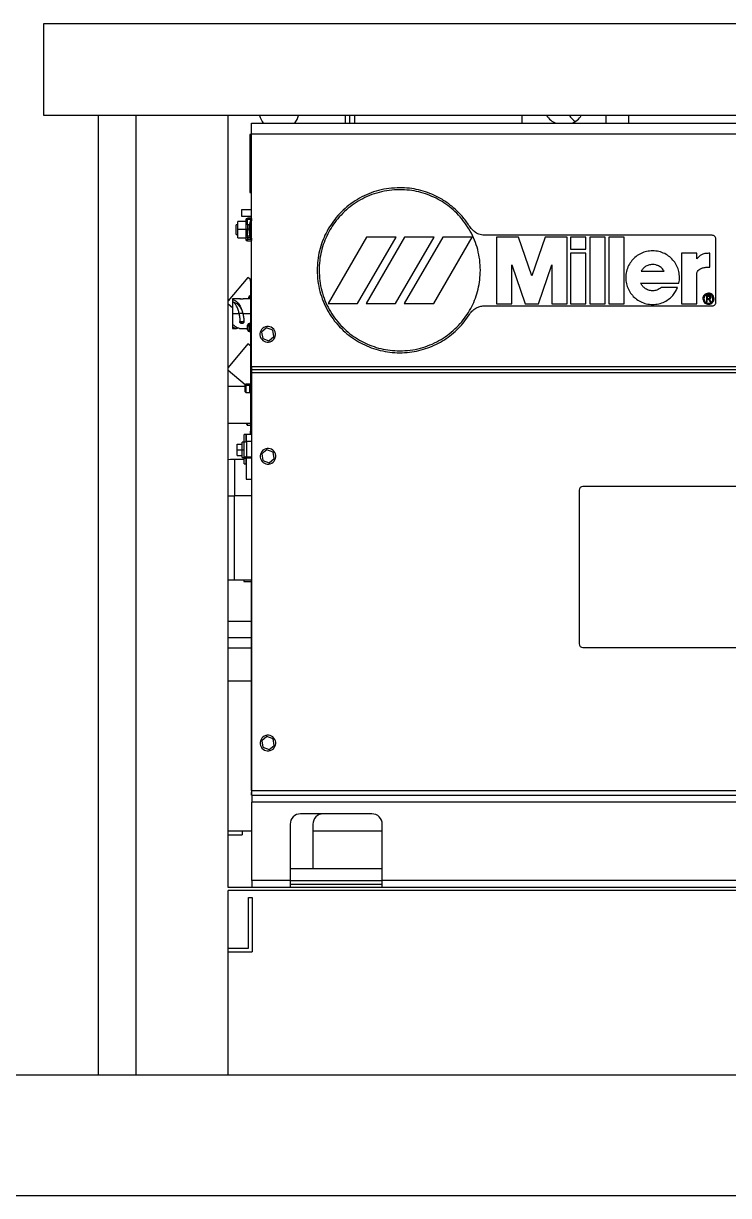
# Model space of a CAD drawing. Header units: millimetres. Extents: x -13464 to 9471, y -517 to 17126.
# Drawn here: x -10531 to -9948, y 2823 to 3793 of the extents above; entities that cross this region are included whole.
import ezdxf

# ---------------------------------------------------------------- set-up
doc = ezdxf.new("R2010")
doc.units = ezdxf.units.MM

msp = doc.modelspace()

# ---------------------------------------------------------------- linework, layer by layer
at = {"color": 7, "linetype": 'Continuous', "lineweight": 25}
for p, q in [((-10514.3, 3792.65), (-9599.9, 3792.65)), ((-10514.3, 3716.45), (-10514.3, 3792.65)), ((-9599.9, 3716.45), (-10514.3, 3716.45)), ((-10469.3, 3716.45), (-10469.3, 2922.7)), ((-10438.1, 2922.7), (-10438.1, 3716.45)), ((-10361.9, 3077.76), (-10361.9, 3716.45)), ((-10264.93, 3710.06), (-10264.93, 3716.45)), ((-10261.13, 3710.06), (-10261.13, 3716.45)), ((-10257.13, 3710.06), (-10257.13, 3716.45)), ((-10119.07, 3716.45), (-10119.07, 3710.06)), ((-10049.22, 3710.06), (-10049.22, 3716.45)), ((-10030.44, 3710.06), (-10030.44, 3716.45)), ((-10342.54, 3710.06), (-9776.45, 3710.06)), ((-10342.54, 3701.42), (-10342.54, 3710.06)), ((-10342.54, 3700.8), (-10343.83, 3700.8)), ((-10343.83, 3700.8), (-10343.83, 3652.8)), ((-10342.54, 3508.38), (-10342.54, 3701.42)), ((-10342.54, 3701.42), (-9776.45, 3701.42)), ((-10343.83, 3652.8), (-10342.54, 3652.8)), ((-10342.54, 3638.3), (-10350.83, 3638.3)), ((-10350.83, 3638.3), (-10350.83, 3633.3)), ((-10347.12, 3628.82), (-10353.93, 3628.82)), ((-10353.93, 3622.05), (-10353.93, 3628.82)), ((-10350.83, 3633.3), (-10342.54, 3633.3)), ((-10345.98, 3631), (-10347.12, 3631)), ((-10347.12, 3615.61), (-10347.12, 3631)), ((-10342.81, 3631.53), (-10345.98, 3631.53)), ((-10345.98, 3631.53), (-10345.98, 3630.57)), ((-10345.98, 3630.57), (-10342.97, 3630.57)), ((-10345.98, 3626.01), (-10345.98, 3630.57)), ((-10342.61, 3629.18), (-10342.86, 3629.18)), ((-10342.86, 3627.09), (-10342.86, 3629.18)), ((-10342.81, 3630.94), (-10342.81, 3631.53)), ((-10342.78, 3631), (-10342.81, 3631)), ((-10342.7, 3631.17), (-10342.7, 3629.18)), ((-10342.54, 3631.17), (-10342.7, 3631.17)), ((-10353.93, 3626.11), (-10355.2, 3626.11)), ((-10355.2, 3617.98), (-10355.2, 3626.11)), ((-10355.2, 3617.98), (-10353.93, 3617.98)), ((-10353.93, 3615.28), (-10353.93, 3622.05)), ((-10347.12, 3622.05), (-10353.93, 3622.05)), ((-10344.39, 3626.01), (-10345.98, 3626.01)), ((-10345.98, 3626.01), (-10345.98, 3622.64)), ((-10345.98, 3622.64), (-10344.75, 3622.64)), ((-10345.98, 3616.52), (-10345.98, 3622.64)), ((-10342.86, 3614.91), (-10342.86, 3627.09)), ((-10342.61, 3627.09), (-10342.86, 3627.09)), ((-10353.93, 3615.28), (-10347.12, 3615.28)), ((-10345.98, 3615.61), (-10347.12, 3615.61)), ((-10347.12, 3613.09), (-10347.12, 3615.61)), ((-10347.12, 3613.09), (-10345.98, 3613.09)), ((-10344.03, 3616.52), (-10345.98, 3616.52)), ((-10345.98, 3616.52), (-10345.98, 3615.2)), ((-10345.98, 3615.2), (-10345.98, 3614.11)), ((-10343.62, 3615.2), (-10345.98, 3615.2)), ((-10345.98, 3614.11), (-10343.22, 3614.11)), ((-10345.98, 3612.56), (-10345.98, 3614.11)), ((-10342.81, 3612.56), (-10345.98, 3612.56)), ((-10342.86, 3614.91), (-10342.61, 3614.91)), ((-10342.81, 3613.16), (-10342.81, 3612.56)), ((-10342.81, 3613.09), (-10342.78, 3613.09)), ((-10342.7, 3614.91), (-10342.7, 3612.93)), ((-10342.54, 3612.93), (-10342.7, 3612.93)), ((-10247.44, 3615.82), (-10279.27, 3560.99)), ((-10254.89, 3560.99), (-10223.06, 3615.82)), ((-10215.92, 3615.82), (-10247.75, 3560.99)), ((-10223.06, 3615.82), (-10247.44, 3615.82)), ((-10223.38, 3560.99), (-10191.54, 3615.82)), ((-10184.41, 3615.82), (-10216.24, 3560.99)), ((-10191.54, 3615.82), (-10215.92, 3615.82)), ((-10191.86, 3560.99), (-10160.03, 3615.82)), ((-10160.03, 3615.82), (-10184.41, 3615.82)), ((-9961.48, 3617.31), (-10149.1, 3617.31)), ((-10121.68, 3615.72), (-10139.98, 3615.72)), ((-10139.98, 3615.72), (-10139.98, 3560.55)), ((-10110.73, 3583.79), (-10121.68, 3615.72)), ((-10099.78, 3615.72), (-10110.73, 3583.79)), ((-10081.47, 3615.72), (-10099.78, 3615.72)), ((-10081.47, 3560.55), (-10081.47, 3615.72)), ((-10066, 3615.72), (-10078.71, 3615.72)), ((-10078.71, 3615.72), (-10078.71, 3605.86)), ((-10066, 3605.86), (-10066, 3615.72)), ((-10050.12, 3615.72), (-10062.83, 3615.72)), ((-10062.83, 3615.72), (-10062.83, 3560.55)), ((-10050.12, 3560.55), (-10050.12, 3615.72)), ((-10034.24, 3615.72), (-10046.94, 3615.72)), ((-10046.94, 3615.72), (-10046.94, 3560.55)), ((-10034.24, 3560.55), (-10034.24, 3615.72)), ((-9958.44, 3562.01), (-9958.44, 3614.26)), ((-10078.71, 3605.86), (-10066, 3605.86)), ((-10078.71, 3602.43), (-10078.71, 3560.55)), ((-10066, 3602.43), (-10078.71, 3602.43)), ((-10066, 3560.55), (-10066, 3602.43)), ((-9974.3, 3602.43), (-9987.01, 3602.43)), ((-9987.01, 3602.43), (-9987.01, 3560.55)), ((-9974.3, 3597.92), (-9974.3, 3602.43)), ((-9963.43, 3590.98), (-9963.43, 3602.43)), ((-10127.28, 3560.55), (-10127.28, 3592.9)), ((-10127.28, 3592.9), (-10116.29, 3560.55)), ((-10105.17, 3560.55), (-10094.18, 3592.9)), ((-10094.18, 3592.9), (-10094.18, 3560.55)), ((-10345.51, 3582.53), (-10361.9, 3563)), ((-10343.36, 3580.73), (-10345.51, 3582.53)), ((-10343.36, 3580.77), (-10342.54, 3580.77)), ((-10343.36, 3579.25), (-10343.36, 3580.77)), ((-10343.36, 3579.25), (-10343.36, 3455.3)), ((-10342.54, 3579.25), (-10343.36, 3579.25)), ((-10020.35, 3587.55), (-10001.31, 3587.55)), ((-9974.3, 3560.55), (-9974.3, 3586.38)), ((-10020.73, 3577.77), (-9989.06, 3577.81)), ((-9990.14, 3574.17), (-10003.57, 3574.19)), ((-10361.9, 3560.72), (-10358.27, 3557.68)), ((-10351.95, 3564.82), (-10358.27, 3564.82)), ((-10358.27, 3564.82), (-10358.27, 3564.32)), ((-10358.27, 3564.32), (-10358.27, 3562.79)), ((-10358.27, 3562.79), (-10358.27, 3552.53)), ((-10351.95, 3564.82), (-10351.95, 3564.8)), ((-10351.95, 3564.82), (-10351.95, 3564.82)), ((-10350.67, 3564.57), (-10350.44, 3564.57)), ((-10343.36, 3564.82), (-10348.93, 3564.82)), ((-10348.93, 3564.82), (-10348.93, 3564.79)), ((-10344.81, 3564.82), (-10344.81, 3566.07)), ((-10343.36, 3567.47), (-10343.41, 3567.47)), ((-10343.41, 3565.36), (-10343.41, 3567.47)), ((-10343.41, 3564.82), (-10343.41, 3565.36)), ((-10343.36, 3565.36), (-10343.41, 3565.36)), ((-10279.27, 3560.99), (-10254.89, 3560.99)), ((-10247.75, 3560.99), (-10223.38, 3560.99)), ((-10216.24, 3560.99), (-10191.86, 3560.99)), ((-10139.98, 3560.55), (-10127.28, 3560.55)), ((-10116.29, 3560.55), (-10105.17, 3560.55)), ((-10094.18, 3560.55), (-10081.47, 3560.55)), ((-10078.71, 3560.55), (-10066, 3560.55)), ((-10062.83, 3560.55), (-10050.12, 3560.55)), ((-10046.94, 3560.55), (-10034.24, 3560.55)), ((-9987.01, 3560.55), (-9974.3, 3560.55)), ((-9966.4, 3567.48), (-9966.4, 3562.21)), ((-9964.39, 3567.48), (-9966.4, 3567.48)), ((-9966.4, 3562.21), (-9965.6, 3562.21)), ((-9964.52, 3566.8), (-9965.6, 3566.8)), ((-9965.6, 3566.8), (-9965.6, 3565.17)), ((-9965.6, 3565.17), (-9964.65, 3565.17)), ((-9965.6, 3564.49), (-9964.68, 3564.49)), ((-9965.6, 3562.21), (-9965.6, 3564.49)), ((-9964.68, 3564.49), (-9963.29, 3562.21)), ((-9962.4, 3562.21), (-9963.9, 3564.53)), ((-9963.29, 3562.21), (-9962.4, 3562.21)), ((-10358.27, 3552.53), (-10358.27, 3543.63)), ((-10358.27, 3552.53), (-10352.71, 3552.53)), ((-10352.71, 3552.53), (-10352.71, 3552.53)), ((-10349.68, 3552.53), (-10352.71, 3552.53)), ((-10349.68, 3552.53), (-10343.36, 3552.53)), ((-10149.43, 3558.97), (-9961.48, 3558.97)), ((-10358.27, 3543.63), (-10358.27, 3543.27)), ((-10358.27, 3543.27), (-10358.27, 3541.53)), ((-10358.27, 3541.53), (-10358.27, 3540.24)), ((-10351.95, 3546.38), (-10351.95, 3547.36)), ((-10351.95, 3546.38), (-10351.95, 3546.23)), ((-10350.67, 3544.36), (-10350.67, 3545.65)), ((-10350.67, 3545.65), (-10350.44, 3545.65)), ((-10350.67, 3544.36), (-10350.44, 3544.36)), ((-10350.44, 3545.65), (-10350.44, 3544.36)), ((-10348.93, 3546.38), (-10348.93, 3545.55)), ((-10345.84, 3541.81), (-10345.84, 3543.05)), ((-10345.84, 3539), (-10345.84, 3541.81)), ((-10343.37, 3544.45), (-10344.44, 3544.45)), ((-10344.44, 3542.35), (-10344.44, 3544.45)), ((-10343.37, 3542.35), (-10344.44, 3542.35)), ((-10344.44, 3537.6), (-10344.44, 3542.35)), ((-10343.37, 3542.35), (-10343.37, 3544.45)), ((-10343.36, 3543.45), (-10343.37, 3543.44)), ((-10343.37, 3537.6), (-10343.37, 3542.35)), ((-10343.37, 3540.41), (-10343.36, 3540.41)), ((-10330.1, 3540.78), (-10334.26, 3537.29)), ((-10325, 3538.92), (-10330.1, 3540.78)), ((-10358.27, 3540.24), (-10354.94, 3540.24)), ((-10351.93, 3540.24), (-10345.84, 3540.24)), ((-10344.44, 3537.6), (-10343.37, 3537.6)), ((-10343.37, 3538.61), (-10343.36, 3538.6)), ((-10334.26, 3537.29), (-10333.32, 3531.94)), ((-10333.32, 3531.94), (-10328.22, 3530.09)), ((-10328.22, 3530.09), (-10324.06, 3533.58)), ((-10324.06, 3533.58), (-10325, 3538.92)), ((-10345.51, 3527.53), (-10361.9, 3508)), ((-10343.36, 3525.73), (-10345.51, 3527.53)), ((-10361.9, 3505.72), (-10347.75, 3493.85)), ((-9863.78, 3508.38), (-10342.54, 3508.38)), ((-10342.35, 3506.23), (-10342.35, 3508.38)), ((-10342.35, 3503.5), (-10342.35, 3506.23)), ((-10342.35, 3506.23), (-9863.78, 3506.23)), ((-10342.35, 3157.82), (-10342.35, 3503.5)), ((-9863.78, 3503.5), (-10342.35, 3503.5)), ((-10361.9, 3492.61), (-10347.75, 3492.61)), ((-10347.4, 3494.2), (-10347.75, 3493.85)), ((-10347.75, 3492.96), (-10347.75, 3493.85)), ((-10347.75, 3492.96), (-10347.4, 3493.2)), ((-10347.75, 3487.68), (-10347.75, 3492.96)), ((-10343.92, 3494.2), (-10347.4, 3494.2)), ((-10347.4, 3494.2), (-10347.4, 3493.2)), ((-10347.4, 3493.2), (-10347.4, 3487.34)), ((-10347.4, 3493.2), (-10343.92, 3493.2)), ((-10343.58, 3493.85), (-10343.92, 3494.2)), ((-10343.92, 3493.2), (-10343.92, 3494.2)), ((-10343.92, 3487.34), (-10343.92, 3493.2)), ((-10343.58, 3492.96), (-10343.92, 3493.2)), ((-10343.58, 3493.85), (-10343.58, 3492.96)), ((-10343.36, 3493.79), (-10343.58, 3493.54)), ((-10343.58, 3493.18), (-10343.36, 3493.4)), ((-10343.58, 3492.96), (-10343.58, 3487.68)), ((-10347.75, 3487.68), (-10347.4, 3487.34)), ((-10347.4, 3487.34), (-10343.92, 3487.34)), ((-10343.92, 3487.34), (-10343.58, 3487.68)), ((-10343.58, 3487.99), (-10343.36, 3487.74)), ((-10361.9, 3461.93), (-10343.36, 3461.93)), ((-10346.51, 3460.68), (-10346.51, 3461.93)), ((-10346.51, 3460.68), (-10346.17, 3460.34)), ((-10346.17, 3461.93), (-10346.17, 3460.34)), ((-10346.17, 3460.34), (-10343.36, 3460.34)), ((-10343.36, 3455.3), (-10342.35, 3455.3)), ((-10343.36, 3453.77), (-10343.36, 3455.3)), ((-10342.35, 3453.77), (-10343.36, 3453.77)), ((-10343.36, 3452.5), (-10343.36, 3453.77)), ((-10354.48, 3444.5), (-10350.17, 3444.5)), ((-10354.48, 3439.81), (-10354.48, 3444.5)), ((-10348.64, 3446.28), (-10350.17, 3446.28)), ((-10350.17, 3439.81), (-10350.17, 3446.28)), ((-10347.12, 3452.51), (-10348.64, 3452.51)), ((-10348.64, 3445.64), (-10348.64, 3452.51)), ((-10348.64, 3432.93), (-10348.64, 3445.64)), ((-10347.12, 3446.64), (-10347.12, 3452.51)), ((-10342.35, 3452.51), (-10347.11, 3452.51)), ((-10347.11, 3452.51), (-10347.11, 3446.64)), ((-10346.34, 3433.99), (-10346.34, 3446.7)), ((-10342.86, 3446.7), (-10346.34, 3446.7)), ((-10354.48, 3435.11), (-10354.48, 3439.81)), ((-10354.48, 3439.81), (-10350.17, 3439.81)), ((-10354.48, 3435.11), (-10350.17, 3435.11)), ((-10350.17, 3433.33), (-10350.17, 3439.81)), ((-10350.17, 3439.81), (-10348.64, 3439.81)), ((-10346.34, 3433.3), (-10346.34, 3433.99)), ((-10346.34, 3433.99), (-10342.86, 3433.99)), ((-10342.86, 3433.3), (-10342.86, 3433.99)), ((-10329.89, 3439.85), (-10334.05, 3436.36)), ((-10334.05, 3436.36), (-10333.11, 3431.01)), ((-10324.79, 3437.99), (-10329.89, 3439.85)), ((-10323.85, 3432.65), (-10324.79, 3437.99)), ((-10348.64, 3431.87), (-10356.64, 3431.87)), ((-10356.64, 3431.87), (-10356.64, 3401.71)), ((-10350.17, 3433.33), (-10348.64, 3433.33)), ((-10348.64, 3432.93), (-10347.12, 3432.93)), ((-10348.64, 3428.3), (-10348.64, 3432.93)), ((-10348.64, 3428.3), (-10347.12, 3428.3)), ((-10347.12, 3428.3), (-10347.12, 3432.93)), ((-10347.11, 3431.87), (-10347.12, 3431.87)), ((-10347.11, 3433), (-10347.11, 3415.53)), ((-10346.34, 3433.3), (-10342.86, 3433.3)), ((-10333.11, 3431.01), (-10328.01, 3429.16)), ((-10328.01, 3429.16), (-10323.85, 3432.65)), ((-10347.11, 3415.53), (-10342.35, 3415.53)), ((-10071.53, 3406.47), (-10071.53, 3279.22)), ((-9804.71, 3409.52), (-10068.49, 3409.52)), ((-10361.9, 3401.71), (-10356.64, 3401.71)), ((-10356.64, 3331.86), (-10356.64, 3401.71)), ((-10342.35, 3401.71), (-10356.64, 3401.71)), ((-10356.64, 3331.86), (-10361.9, 3331.86)), ((-10342.35, 3331.86), (-10356.64, 3331.86)), ((-10348.83, 3331.86), (-10348.83, 3330.8)), ((-10348.83, 3330.8), (-10342.54, 3330.8)), ((-10342.54, 3157.82), (-10342.54, 3331.86)), ((-10361.9, 3298.03), (-10342.54, 3298.03)), ((-10342.54, 3284.3), (-10361.9, 3284.3)), ((-10342.54, 3275.8), (-10361.9, 3275.8)), ((-10068.49, 3276.17), (-9804.71, 3276.17)), ((-10342.54, 3248.36), (-10361.9, 3248.36)), ((-10329.89, 3202.47), (-10334.05, 3198.98)), ((-10324.79, 3200.62), (-10329.89, 3202.47)), ((-10334.05, 3198.98), (-10333.11, 3193.64)), ((-10333.11, 3193.64), (-10328.01, 3191.78)), ((-10328.01, 3191.78), (-10323.85, 3195.27)), ((-10323.85, 3195.27), (-10324.79, 3200.62)), ((-10342.54, 3157.82), (-10342.54, 3156.25)), ((-10342.35, 3157.82), (-10342.54, 3157.82)), ((-10342.54, 3153.96), (-10342.54, 3156.25)), ((-10342.54, 3156.25), (-10342.35, 3156.25)), ((-10342.35, 3153.96), (-10342.54, 3153.96)), ((-10342.35, 3153.96), (-10342.35, 3157.82)), ((-10342.35, 3157.82), (-9776.42, 3157.82)), ((-10342.35, 3153.96), (-9776.45, 3153.96)), ((-10342.35, 3153.96), (-10342.35, 3148.26)), ((-9776.25, 3148.26), (-10342.35, 3148.26)), ((-10342.35, 3083.46), (-10342.35, 3148.26)), ((-10243.03, 3138.6), (-10301.96, 3138.6)), ((-10342.35, 3124.3), (-10361.9, 3124.3)), ((-10350.43, 3124.3), (-10350.43, 3121.3)), ((-10310.6, 3129.97), (-10310.6, 3083.46)), ((-10291.81, 3129.97), (-10291.81, 3093.12)), ((-10234.4, 3124.3), (-10291.81, 3124.3)), ((-10234.4, 3083.46), (-10234.4, 3129.97)), ((-10361.9, 3121.3), (-10350.43, 3121.3)), ((-10234.4, 3093.12), (-10310.6, 3093.12)), ((-9752.3, 3077.76), (-10361.9, 3077.76)), ((-9752.3, 3075.1), (-10361.9, 3075.1)), ((-10361.9, 2922.7), (-10361.9, 3075.1)), ((-10310.6, 3083.46), (-10342.35, 3083.46)), ((-10342.35, 3083.46), (-10342.35, 3077.76)), ((-10310.6, 3083.46), (-10310.6, 3077.76)), ((-10310.6, 3083.46), (-10234.4, 3083.46)), ((-10310.6, 3080.42), (-10234.4, 3080.42)), ((-9884.2, 3083.46), (-10234.4, 3083.46)), ((-10234.4, 3077.76), (-10234.4, 3083.46)), ((-10344.93, 3027.3), (-10344.93, 3069.3)), ((-10344.93, 3069.3), (-10341.93, 3069.3)), ((-10341.93, 3069.3), (-10341.93, 3024.3)), ((-10361.9, 3027.3), (-10344.93, 3027.3)), ((-10361.9, 3024.3), (-10341.93, 3024.3)), ((-10964.3, 2922.7), (-8983.1, 2922.7)), ((-13464.3, 2822.7), (-3464.3, 2822.7))]:
    msp.add_line(p, q, dxfattribs=at)
at = {"color": 7, "linetype": 'Continuous', "lineweight": 25, "flags": 128}
for points in [[(-10343.41, 3565.36), (-10343.68, 3565.35), (-10343.95, 3565.32), (-10344.19, 3565.27), (-10344.4, 3565.2), (-10344.58, 3565.12), (-10344.71, 3565.03), (-10344.78, 3564.93), (-10344.81, 3564.82)], [(-10344.44, 3542.35), (-10344.71, 3542.34), (-10344.97, 3542.31), (-10345.21, 3542.26), (-10345.43, 3542.19), (-10345.6, 3542.11), (-10345.73, 3542.01), (-10345.81, 3541.91), (-10345.84, 3541.81)], [(-10348.64, 3445.64), (-10348.6, 3445.85), (-10348.47, 3446.05), (-10348.25, 3446.23), (-10347.97, 3446.39), (-10347.62, 3446.52), (-10347.22, 3446.62), (-10346.79, 3446.68), (-10346.34, 3446.7)], [(-10342.35, 3446.62), (-10342.56, 3446.68), (-10342.86, 3446.7)], [(-10346.34, 3433.99), (-10346.79, 3433.97), (-10347.22, 3433.91), (-10347.62, 3433.81), (-10347.97, 3433.68), (-10348.25, 3433.52), (-10348.47, 3433.34), (-10348.6, 3433.14), (-10348.64, 3432.93)], [(-10342.86, 3433.99), (-10342.56, 3434.02), (-10342.35, 3434.07)], [(-10356.64, 3431.87), (-10360.01, 3431.68), (-10361.9, 3431.4)], [(-10346.34, 3433.3), (-10346.49, 3433.29), (-10346.64, 3433.27), (-10346.77, 3433.23), (-10346.89, 3433.19), (-10346.99, 3433.13), (-10347.06, 3433.07), (-10347.11, 3433), (-10347.12, 3432.93)], [(-10342.35, 3433.37), (-10342.56, 3433.32), (-10342.86, 3433.3)]]:
    msp.add_lwpolyline(points, dxfattribs=at)
at = {"color": 7, "linetype": 'Continuous', "lineweight": 25}
for centre, radius, start, end in [((-10319.83, 3720.2), 16.5, 193.13656, 217.9383), ((-10319.83, 3720.2), 16.5, 322.0617, 346.86344), ((-10084.14, 3725.88), 17.15, 213.3604, 247.34843), ((-10065.36, 3725.88), 17.15, 213.3604, 236.78476), ((-10084.14, 3725.88), 17.14, 292.65157, 326.6396), ((-10323.58, 3622.05), 21.18, 154.50352, 205.49648), ((-10327.37, 3622.05), 16.83, 156.48866, 180), ((-10328.96, 3622.03), 15.24, 155.73622, 179.95334), ((-10327.37, 3622.05), 16.83, 180, 203.51134), ((-10343.41, 3566.07), 1.4, 90, 180), ((-10344.44, 3543.05), 1.4, 90, 180), ((-10329.16, 3535.43), 6.48, 40.00654, 220.00654), ((-10344.44, 3539), 1.4, 180, 270), ((-10329.16, 3535.43), 6.48, 220.00654, 40.00654), ((-10328.95, 3434.5), 6.48, 40.00654, 220.00654), ((-10328.95, 3434.5), 6.48, 220.00654, 40.00654), ((-10068.49, 3406.47), 3.05, 90, 180), ((-10068.49, 3279.22), 3.05, 180, 270), ((-10328.95, 3197.13), 6.48, 40.00654, 220.00654), ((-10328.95, 3197.13), 6.48, 220.00654, 40.00654), ((-10301.96, 3129.97), 8.64, 90, 180), ((-10283.18, 3129.97), 8.64, 90, 180), ((-10243.03, 3129.97), 8.64, 0, 90)]:
    msp.add_arc(centre, radius, start, end, dxfattribs=at)
for points, knots in [([(-10219.98, 3656.67), (-10222.96, 3656.56), (-10228.84, 3656.34), (-10237.44, 3654.59), (-10245.61, 3651.89), (-10253.28, 3648.21), (-10260.39, 3643.64), (-10266.86, 3638.26), (-10272.47, 3632.3), (-10277.2, 3625.91), (-10281.09, 3619.2), (-10284.21, 3612.02), (-10286.5, 3604.45), (-10287.97, 3596.53), (-10288.15, 3591.13), (-10288.25, 3588.4)], [0, 0, 0, 0, 0.083205, 0.164527, 0.244519, 0.323619, 0.402166, 0.480429, 0.558637, 0.630475, 0.70264, 0.775356, 0.848905, 0.92364, 1, 1, 1, 1]), ([(-10219.98, 3655.08), (-10222.89, 3654.97), (-10228.63, 3654.76), (-10237.03, 3653.05), (-10245.01, 3650.41), (-10252.51, 3646.82), (-10259.45, 3642.36), (-10265.77, 3637.1), (-10271.25, 3631.28), (-10275.87, 3625.04), (-10279.67, 3618.48), (-10282.72, 3611.48), (-10284.95, 3604.08), (-10286.39, 3596.35), (-10286.57, 3591.07), (-10286.66, 3588.4)], [0, 0, 0, 0, 0.083205, 0.164527, 0.244519, 0.323619, 0.402166, 0.480429, 0.558637, 0.630475, 0.70264, 0.775356, 0.848905, 0.92364, 1, 1, 1, 1]), ([(-10162.03, 3624.49), (-10163.82, 3627.12), (-10167.4, 3632.37), (-10174.1, 3639.21), (-10181.6, 3645.13), (-10189.33, 3649.61), (-10196.97, 3652.84), (-10204.36, 3655.01), (-10212.07, 3656.41), (-10217.33, 3656.58), (-10219.98, 3656.67)], [0, 0, 0, 0, 0.137836, 0.275349, 0.41304, 0.551445, 0.661153, 0.77212, 0.884858, 1, 1, 1, 1]), ([(-10153.31, 3588.4), (-10153.42, 3591.31), (-10153.63, 3597.05), (-10155.33, 3605.45), (-10157.97, 3613.43), (-10161.57, 3620.93), (-10166.03, 3627.87), (-10171.29, 3634.19), (-10177.11, 3639.67), (-10183.35, 3644.29), (-10189.91, 3648.09), (-10196.91, 3651.14), (-10204.31, 3653.37), (-10212.04, 3654.81), (-10217.32, 3654.99), (-10219.98, 3655.08)], [0, 0, 0, 0, 0.083205, 0.164527, 0.24452, 0.323621, 0.402169, 0.480433, 0.558642, 0.63048, 0.702645, 0.77536, 0.848908, 0.923642, 1, 1, 1, 1]), ([(-10149.1, 3617.31), (-10150.57, 3617.42), (-10153.45, 3617.64), (-10157.13, 3619.36), (-10160.04, 3621.68), (-10161.36, 3623.54), (-10162.03, 3624.49)], [0, 0, 0, 0, 0.284332, 0.558179, 0.774987, 1, 1, 1, 1]), ([(-9958.44, 3614.26), (-9958.49, 3614.72), (-9958.61, 3615.61), (-9959.43, 3616.6), (-9960.42, 3617.2), (-9961.12, 3617.27), (-9961.48, 3617.31)], [0, 0, 0, 0, 0.2834496, 0.5580037, 0.7752942, 1, 1, 1, 1]), ([(-10010.83, 3604.51), (-10012.51, 3604.4), (-10015.82, 3604.19), (-10020.48, 3602.5), (-10024.6, 3599.95), (-10028.12, 3596.54), (-10030.85, 3592.36), (-10032.71, 3587.51), (-10032.94, 3584.04), (-10033.06, 3582.29)], [0, 0, 0, 0, 0.144366, 0.284205, 0.421819, 0.55873, 0.70271, 0.848944, 1, 1, 1, 1]), ([(-9988.61, 3582.29), (-9988.72, 3583.97), (-9988.93, 3587.27), (-9990.62, 3591.94), (-9993.16, 3596.06), (-9996.58, 3599.58), (-10000.76, 3602.31), (-10005.61, 3604.16), (-10009.07, 3604.39), (-10010.83, 3604.51)], [0, 0, 0, 0, 0.144361, 0.2842, 0.421817, 0.558732, 0.702715, 0.848949, 1, 1, 1, 1]), ([(-9963.43, 3602.43), (-9964.59, 3602.43), (-9966.78, 3602.42), (-9969.79, 3601.71), (-9972.33, 3600.14), (-9973.6, 3598.7), (-9974.3, 3597.92)], [0, 0, 0, 0, 0.282276, 0.533951, 0.743864, 1, 1, 1, 1]), ([(-10010.83, 3593.16), (-10011.95, 3593.06), (-10014.14, 3592.87), (-10016.88, 3591.46), (-10018.99, 3589.66), (-10019.9, 3588.25), (-10020.35, 3587.55)], [0, 0, 0, 0, 0.2882002, 0.5664089, 0.7829648, 1, 1, 1, 1]), ([(-10001.31, 3587.55), (-10001.91, 3588.44), (-10003.1, 3590.22), (-10005.59, 3591.95), (-10008.22, 3592.98), (-10009.95, 3593.1), (-10010.83, 3593.16)], [0, 0, 0, 0, 0.2756396, 0.5515386, 0.7721242, 1, 1, 1, 1]), ([(-9974.3, 3586.38), (-9973.99, 3586.99), (-9973.35, 3588.21), (-9971.66, 3589.55), (-9969.45, 3590.5), (-9966.64, 3591.02), (-9964.55, 3590.99), (-9963.43, 3590.98)], [0, 0, 0, 0, 0.162493, 0.325225, 0.501142, 0.734666, 1, 1, 1, 1]), ([(-10288.25, 3588.4), (-10288.14, 3585.43), (-10287.92, 3579.55), (-10286.17, 3570.95), (-10283.47, 3562.78), (-10279.79, 3555.1), (-10275.22, 3548), (-10269.84, 3541.52), (-10263.88, 3535.92), (-10257.49, 3531.19), (-10250.77, 3527.3), (-10243.6, 3524.18), (-10236.03, 3521.89), (-10228.11, 3520.42), (-10222.71, 3520.23), (-10219.98, 3520.14)], [0, 0, 0, 0, 0.083206, 0.164527, 0.244519, 0.323617, 0.402163, 0.480425, 0.558632, 0.630471, 0.702636, 0.775353, 0.848902, 0.923639, 1, 1, 1, 1]), ([(-10286.66, 3588.4), (-10286.55, 3585.5), (-10286.34, 3579.75), (-10284.63, 3571.36), (-10281.99, 3563.37), (-10278.4, 3555.88), (-10273.94, 3548.93), (-10268.68, 3542.61), (-10262.86, 3537.14), (-10256.62, 3532.52), (-10250.06, 3528.72), (-10243.05, 3525.67), (-10235.66, 3523.44), (-10227.92, 3522), (-10222.65, 3521.82), (-10219.98, 3521.73)], [0, 0, 0, 0, 0.083206, 0.164527, 0.244518, 0.323617, 0.402162, 0.480424, 0.558632, 0.63047, 0.702636, 0.775353, 0.848902, 0.923639, 1, 1, 1, 1]), ([(-10219.98, 3521.73), (-10217.08, 3521.84), (-10211.33, 3522.05), (-10202.94, 3523.75), (-10194.95, 3526.39), (-10187.46, 3529.99), (-10180.51, 3534.45), (-10174.19, 3539.71), (-10168.72, 3545.53), (-10164.1, 3551.77), (-10160.3, 3558.33), (-10157.25, 3565.33), (-10155.02, 3572.73), (-10153.58, 3580.46), (-10153.4, 3585.74), (-10153.31, 3588.4)], [0, 0, 0, 0, 0.083203, 0.164523, 0.244514, 0.323613, 0.40216, 0.480424, 0.558632, 0.630471, 0.702637, 0.775354, 0.848903, 0.923639, 1, 1, 1, 1]), ([(-10033.06, 3582.29), (-10032.95, 3580.61), (-10032.74, 3577.3), (-10031.04, 3572.64), (-10028.5, 3568.52), (-10025.09, 3565), (-10020.91, 3562.27), (-10016.05, 3560.41), (-10012.59, 3560.18), (-10010.83, 3560.06)], [0, 0, 0, 0, 0.144339, 0.284161, 0.421769, 0.558683, 0.702675, 0.848925, 1, 1, 1, 1]), ([(-9989.06, 3577.81), (-9988.92, 3578.63), (-9988.66, 3580.11), (-9988.62, 3581.62), (-9988.61, 3582.29)], [0, 0, 0, 0, 0.555221, 1, 1, 1, 1]), ([(-10010.83, 3571.41), (-10012.03, 3571.52), (-10014.38, 3571.74), (-10017.27, 3573.36), (-10019.43, 3575.4), (-10020.3, 3576.98), (-10020.73, 3577.77)], [0, 0, 0, 0, 0.28787, 0.565687, 0.782304, 1, 1, 1, 1]), ([(-10003.57, 3574.19), (-10004.14, 3573.74), (-10005.28, 3572.83), (-10007.72, 3571.7), (-10009.64, 3571.52), (-10010.83, 3571.41)], [0, 0, 0, 0, 0.27431, 0.551425, 1, 1, 1, 1]), ([(-10010.83, 3560.06), (-10009.11, 3560.17), (-10005.73, 3560.4), (-10000.98, 3562.16), (-9997.09, 3564.63), (-9994.06, 3567.55), (-9991.73, 3570.64), (-9990.67, 3572.99), (-9990.14, 3574.17)], [0, 0, 0, 0, 0.193427, 0.380776, 0.565206, 0.709546, 0.854177, 1, 1, 1, 1]), ([(-10358.27, 3564.32), (-10357.26, 3563.92), (-10355.74, 3563.31), (-10354.04, 3561.77), (-10352.89, 3560.37), (-10351.86, 3558.69), (-10350.97, 3556.78), (-10350.23, 3554.71), (-10349.87, 3553.26), (-10349.68, 3552.53)], [0, 0, 0, 0, 0.253091, 0.377284, 0.500413, 0.627261, 0.752413, 0.876457, 1, 1, 1, 1]), ([(-10352.71, 3552.53), (-10352.99, 3553.61), (-10353.55, 3555.79), (-10354.84, 3558.68), (-10356.38, 3561.12), (-10357.64, 3562.23), (-10358.27, 3562.79)], [0, 0, 0, 0, 0.249602, 0.500106, 0.750356, 1, 1, 1, 1]), ([(-10357.69, 3562.22), (-10356.9, 3561.94), (-10355.17, 3561.35), (-10353.31, 3559.67), (-10351.92, 3557.82), (-10351.01, 3556.19), (-10350.25, 3554.41), (-10349.87, 3553.16), (-10349.68, 3552.53)], [0, 0, 0, 0, 0.215153, 0.472856, 0.608565, 0.741111, 0.871304, 1, 1, 1, 1]), ([(-10350.67, 3564.57), (-10350.8, 3564.57), (-10351.07, 3564.58), (-10351.44, 3564.61), (-10351.76, 3564.65), (-10352, 3564.7), (-10352.15, 3564.75), (-10352.19, 3564.79), (-10352.14, 3564.81), (-10352.01, 3564.82), (-10351.95, 3564.82)], [0, 0, 0, 0, 0.124637, 0.249727, 0.374856, 0.499825, 0.624568, 0.749551, 0.874676, 1, 1, 1, 1]), ([(-10348.93, 3564.79), (-10348.95, 3564.77), (-10348.99, 3564.73), (-10349.34, 3564.65), (-10349.84, 3564.59), (-10350.24, 3564.58), (-10350.44, 3564.57)], [0, 0, 0, 0, 0.249709, 0.499663, 0.749435, 1, 1, 1, 1]), ([(-9964.64, 3569.41), (-9965.32, 3569.33), (-9966.66, 3569.16), (-9968.18, 3567.98), (-9969.11, 3566.48), (-9969.22, 3565.41), (-9969.27, 3564.86)], [0, 0, 0, 0, 0.281989, 0.554762, 0.771408, 1, 1, 1, 1]), ([(-9969.27, 3564.86), (-9969.18, 3564.15), (-9969.01, 3562.79), (-9967.75, 3561.3), (-9966.23, 3560.43), (-9965.17, 3560.33), (-9964.64, 3560.28)], [0, 0, 0, 0, 0.2886547, 0.5615774, 0.7772125, 1, 1, 1, 1]), ([(-9964.64, 3568.65), (-9965.19, 3568.58), (-9966.29, 3568.44), (-9967.51, 3567.44), (-9968.23, 3566.19), (-9968.31, 3565.31), (-9968.35, 3564.86)], [0, 0, 0, 0, 0.282219, 0.552505, 0.769377, 1, 1, 1, 1]), ([(-9968.35, 3564.86), (-9968.29, 3564.27), (-9968.16, 3563.15), (-9967.17, 3561.9), (-9965.94, 3561.17), (-9965.08, 3561.08), (-9964.64, 3561.04)], [0, 0, 0, 0, 0.292028, 0.563608, 0.776731, 1, 1, 1, 1]), ([(-9964.65, 3565.17), (-9964.48, 3565.17), (-9964.18, 3565.17), (-9963.82, 3565.25), (-9963.59, 3565.39), (-9963.46, 3565.55), (-9963.38, 3565.77), (-9963.37, 3565.94), (-9963.37, 3566.03)], [0, 0, 0, 0, 0.2719115, 0.50817, 0.6154649, 0.7245729, 0.8482155, 1, 1, 1, 1]), ([(-9960.02, 3564.86), (-9960.11, 3565.55), (-9960.29, 3566.91), (-9961.54, 3568.39), (-9963.05, 3569.25), (-9964.1, 3569.36), (-9964.64, 3569.41)], [0, 0, 0, 0, 0.28823, 0.561606, 0.777492, 1, 1, 1, 1]), ([(-9960.94, 3564.86), (-9961.01, 3565.43), (-9961.14, 3566.54), (-9962.12, 3567.79), (-9963.34, 3568.52), (-9964.2, 3568.6), (-9964.64, 3568.65)], [0, 0, 0, 0, 0.290799, 0.563286, 0.777063, 1, 1, 1, 1]), ([(-9964.64, 3560.28), (-9963.96, 3560.36), (-9962.62, 3560.53), (-9961.11, 3561.71), (-9960.19, 3563.22), (-9960.08, 3564.3), (-9960.02, 3564.86)], [0, 0, 0, 0, 0.280048, 0.552302, 0.769647, 1, 1, 1, 1]), ([(-9964.64, 3561.04), (-9964.08, 3561.11), (-9962.99, 3561.24), (-9961.78, 3562.25), (-9961.06, 3563.5), (-9960.98, 3564.39), (-9960.94, 3564.86)], [0, 0, 0, 0, 0.2796936, 0.5489551, 0.7665728, 1, 1, 1, 1]), ([(-9963.37, 3566.03), (-9963.37, 3566.1), (-9963.38, 3566.24), (-9963.46, 3566.42), (-9963.58, 3566.56), (-9963.79, 3566.7), (-9964.11, 3566.79), (-9964.38, 3566.79), (-9964.52, 3566.8)], [0, 0, 0, 0, 0.141266, 0.262635, 0.375924, 0.490206, 0.735904, 1, 1, 1, 1]), ([(-9962.53, 3565.98), (-9962.54, 3566.16), (-9962.56, 3566.48), (-9962.76, 3566.92), (-9963.14, 3567.25), (-9963.71, 3567.45), (-9964.15, 3567.47), (-9964.39, 3567.48)], [0, 0, 0, 0, 0.192274, 0.356668, 0.516634, 0.731578, 1, 1, 1, 1]), ([(-9963.9, 3564.53), (-9963.69, 3564.57), (-9963.3, 3564.64), (-9962.83, 3564.97), (-9962.57, 3565.45), (-9962.55, 3565.79), (-9962.53, 3565.98)], [0, 0, 0, 0, 0.280696, 0.538256, 0.749242, 1, 1, 1, 1]), ([(-9961.48, 3558.97), (-9961.03, 3559.02), (-9960.14, 3559.14), (-9959.15, 3559.96), (-9958.54, 3560.95), (-9958.47, 3561.65), (-9958.44, 3562.01)], [0, 0, 0, 0, 0.2834502, 0.5580031, 0.7752931, 1, 1, 1, 1]), ([(-10351.95, 3546.38), (-10351.98, 3547.37), (-10352.05, 3549.33), (-10352.49, 3551.47), (-10352.71, 3552.53)], [0, 0, 0, 0, 0.501126, 1, 1, 1, 1]), ([(-10351.95, 3547.36), (-10351.98, 3548.18), (-10352.05, 3549.84), (-10352.49, 3551.64), (-10352.71, 3552.53)], [0, 0, 0, 0, 0.499959, 1, 1, 1, 1]), ([(-10349.68, 3552.53), (-10349.46, 3551.46), (-10349.03, 3549.33), (-10348.96, 3547.37), (-10348.93, 3546.38)], [0, 0, 0, 0, 0.49951, 1, 1, 1, 1]), ([(-10219.98, 3520.14), (-10217.3, 3520.23), (-10211.99, 3520.41), (-10204.2, 3521.83), (-10196.74, 3524.04), (-10189.66, 3527.07), (-10183.07, 3530.81), (-10176.98, 3535.21), (-10171.47, 3540.2), (-10166.48, 3545.73), (-10163.7, 3549.84), (-10162.3, 3551.89)], [0, 0, 0, 0, 0.117187, 0.231911, 0.344826, 0.456462, 0.567242, 0.675539, 0.783605, 0.891678, 1, 1, 1, 1]), ([(-10162.3, 3551.89), (-10161.43, 3553.06), (-10159.72, 3555.37), (-10156.33, 3557.55), (-10152.85, 3558.77), (-10150.58, 3558.9), (-10149.43, 3558.97)], [0, 0, 0, 0, 0.2843434, 0.5581915, 0.7749904, 1, 1, 1, 1]), ([(-10358.27, 3543.63), (-10357.58, 3543.12), (-10356.21, 3542.12), (-10354.41, 3541), (-10352.96, 3540.31), (-10352.23, 3540.31), (-10351.93, 3540.31)], [0, 0, 0, 0, 0.274118, 0.543789, 0.814806, 1, 1, 1, 1]), ([(-10356.87, 3542.63), (-10356.88, 3542.63), (-10357.31, 3542.76), (-10357.8, 3543.02), (-10358.27, 3543.27)], [0, 0, 0, 0, 0.034471, 1, 1, 1, 1]), ([(-10353.6, 3540.7), (-10353.62, 3540.68), (-10353.88, 3540.38), (-10354.55, 3540.22), (-10355.61, 3540.25), (-10356.85, 3540.71), (-10357.8, 3541.26), (-10358.27, 3541.53)], [0, 0, 0, 0, 0.023029, 0.264446, 0.511707, 0.754121, 1, 1, 1, 1]), ([(-10350.67, 3544.36), (-10350.8, 3544.37), (-10351.07, 3544.38), (-10351.44, 3544.51), (-10351.76, 3544.7), (-10352, 3544.95), (-10352.15, 3545.25), (-10352.19, 3545.58), (-10352.14, 3545.92), (-10352.01, 3546.12), (-10351.95, 3546.23)], [0, 0, 0, 0, 0.1246374, 0.2497279, 0.3748566, 0.4998253, 0.6245681, 0.7495511, 0.874676, 1, 1, 1, 1]), ([(-10350.67, 3545.65), (-10350.79, 3545.66), (-10351.03, 3545.67), (-10351.38, 3545.76), (-10351.69, 3545.9), (-10351.92, 3546.06), (-10352, 3546.19), (-10352.03, 3546.23)], [0, 0, 0, 0, 0.222346, 0.445052, 0.666268, 0.888848, 1, 1, 1, 1]), ([(-10351.94, 3546.84), (-10351.94, 3546.94), (-10351.94, 3547.17), (-10351.94, 3547.57), (-10351.95, 3547.82), (-10351.95, 3547.91), (-10351.95, 3547.96), (-10351.95, 3547.96), (-10351.95, 3547.96)], [0, 0, 0, 0, 0.319453, 0.690054, 0.781364, 0.862766, 0.939487, 1, 1, 1, 1]), ([(-10348.93, 3546.66), (-10348.93, 3546.58), (-10348.95, 3546.43), (-10349.05, 3546.23), (-10349.21, 3546.05), (-10349.48, 3545.86), (-10349.89, 3545.69), (-10350.26, 3545.66), (-10350.44, 3545.65)], [0, 0, 0, 0, 0.12408, 0.250454, 0.373616, 0.501092, 0.750982, 1, 1, 1, 1]), ([(-10348.93, 3545.55), (-10348.95, 3545.39), (-10348.99, 3545.07), (-10349.34, 3544.68), (-10349.84, 3544.41), (-10350.24, 3544.38), (-10350.44, 3544.36)], [0, 0, 0, 0, 0.249708, 0.499663, 0.749435, 1, 1, 1, 1])]:
    msp.add_open_spline(points, degree=3, knots=knots, dxfattribs=at)

doc.saveas('drawing.dxf')
